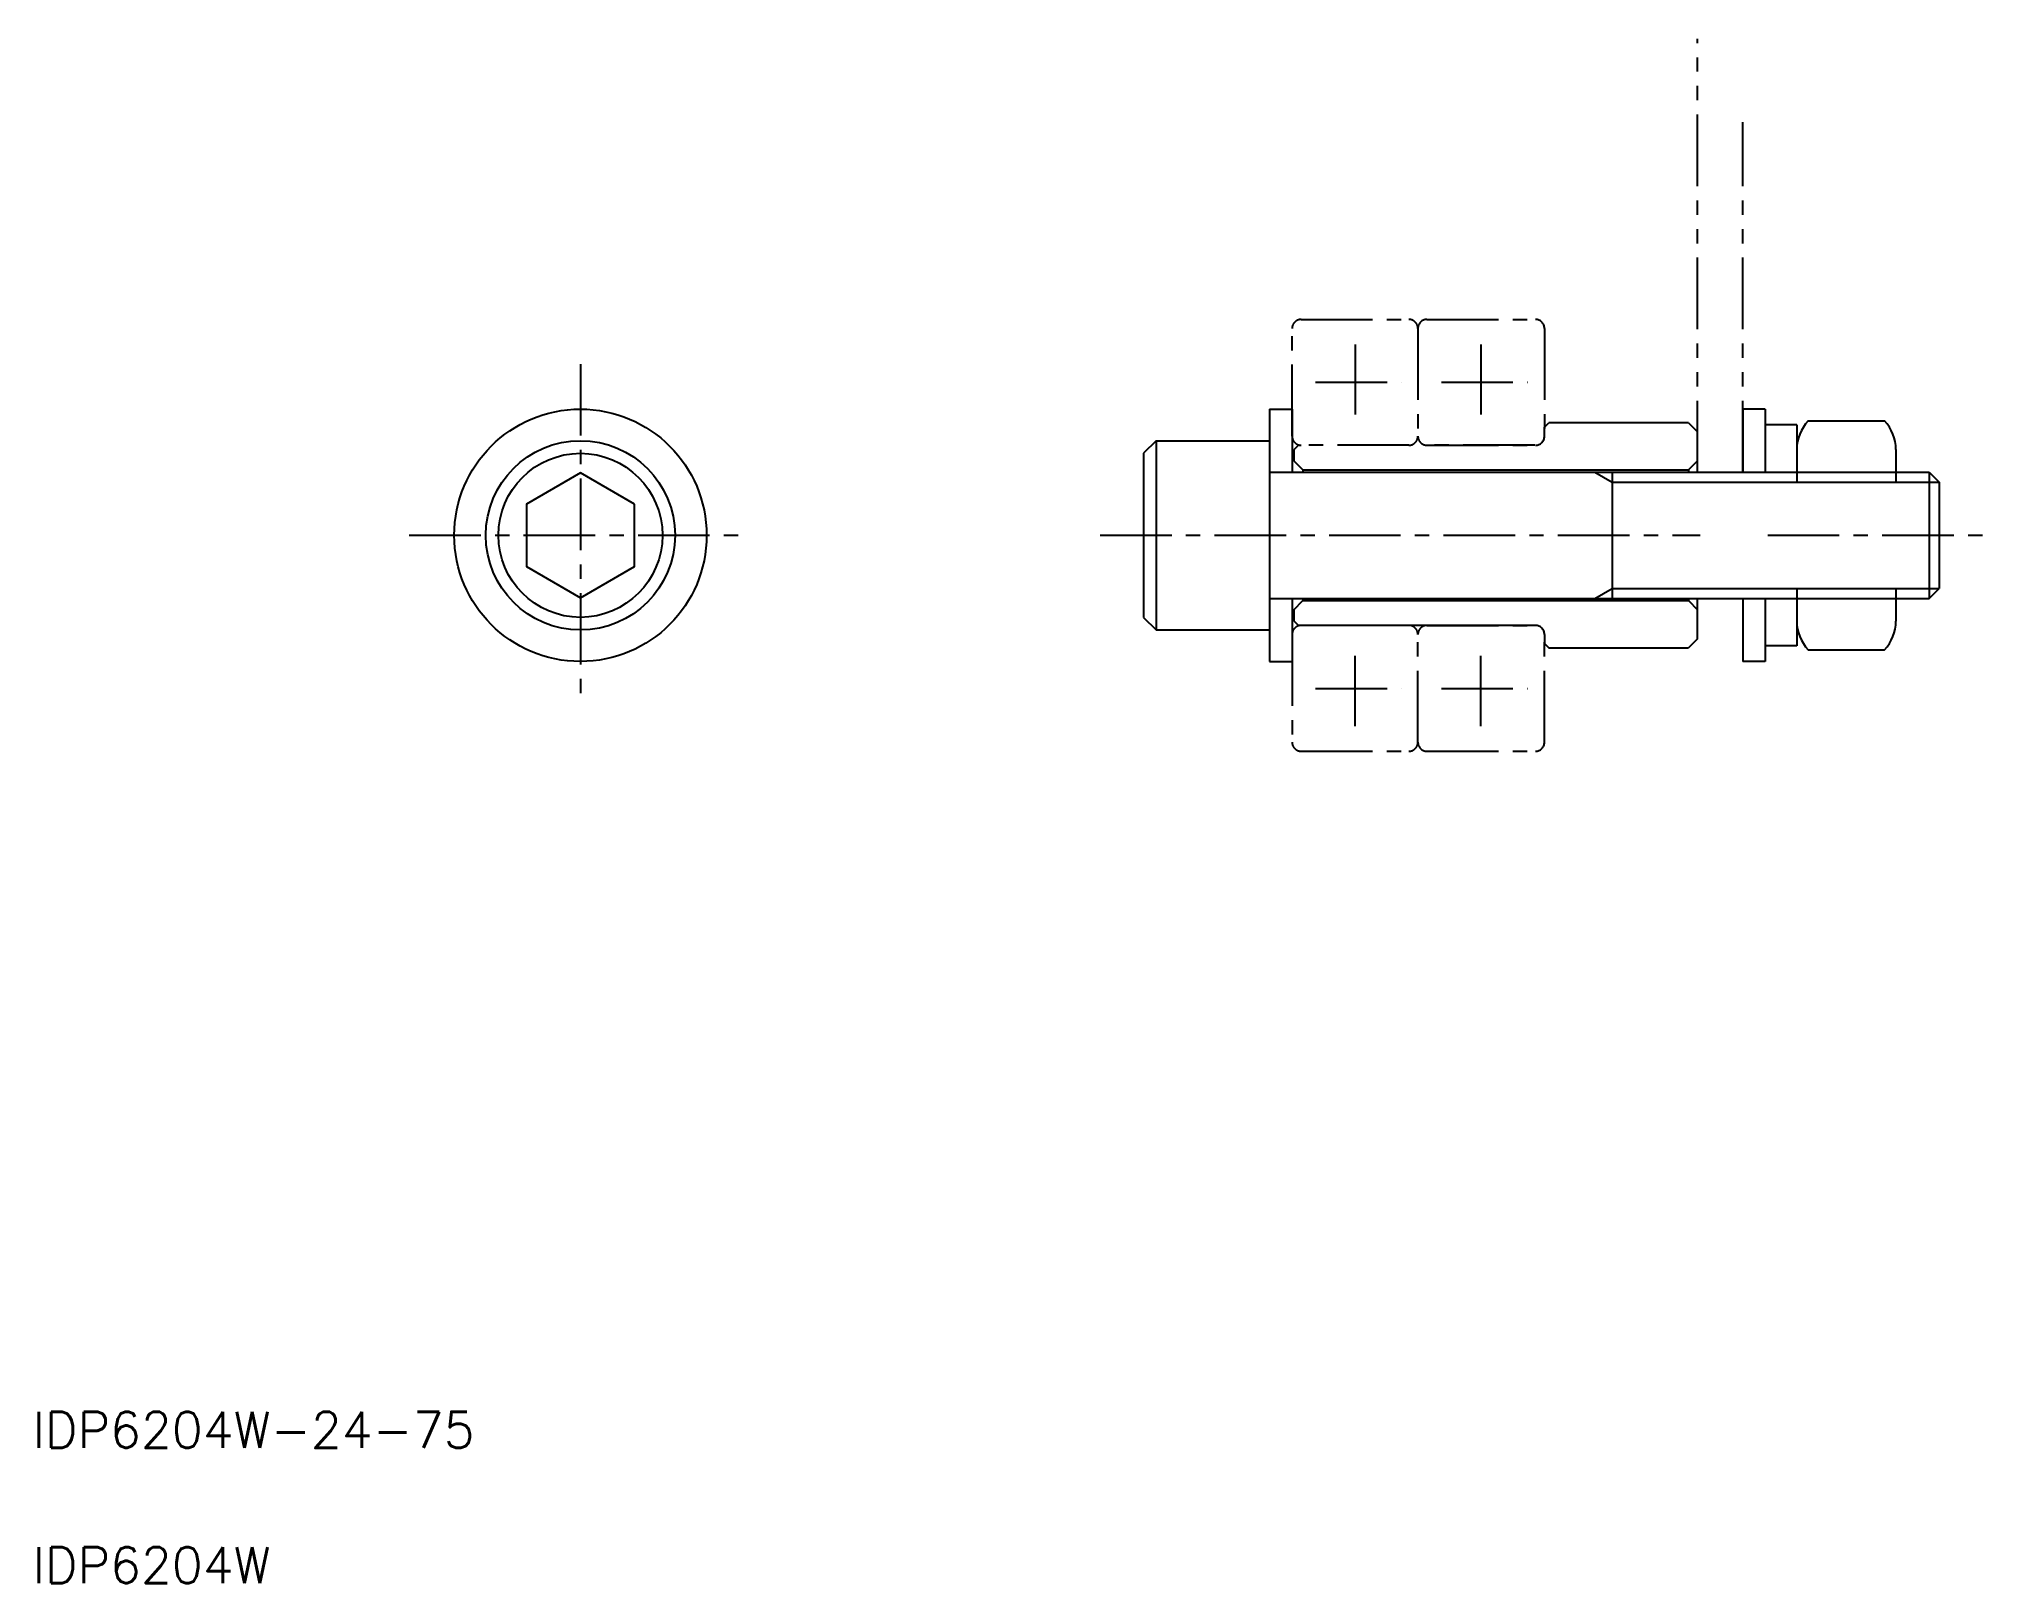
# Model space of a CAD drawing. Extents: x 11 to 227, y 10 to 181.
import ezdxf

# ---------------------------------------------------------------- set-up
doc = ezdxf.new("R2010")
doc.units = 0
doc.header["$LTSCALE"] = 0.25
doc.linetypes.add('CENTER', pattern=[50.8, 31.75, -6.35, 6.35, -6.35])
doc.linetypes.add('PHANTOM', pattern=[63.5, 31.75, -6.35, 6.35, -6.35, 6.35, -6.35])
doc.layers.get('0').update_dxf_attribs({"linetype": 'CONTINUOUS'})
doc.layers.add('CENTER', color=1, linetype='CENTER')
doc.styles.get("Standard").update_dxf_attribs({"font": 'txt', "bigfont": 'BIGFONT'})

msp = doc.modelspace()

# ---------------------------------------------------------------- linework, layer by layer
at = {"color": 3, "linetype": 'PHANTOM'}
for p, q in [((194.74, 133.26), (194.74, 181.34)), ((199.74, 133.26), (199.74, 172.09)), ((164.7, 150.22), (176.74, 150.22)), ((177.74, 149.22), (177.74, 137.26)), ((156.72, 147.42), (156.72, 139.65)), ((170.68, 147.42), (170.68, 139.65)), ((152.35, 143.24), (161.89, 143.24)), ((166.31, 143.24), (175.85, 143.24)), ((176.66, 136.26), (164.7, 136.26)), ((177.74, 103.3), (177.74, 115.26)), ((156.72, 105.1), (156.72, 112.87)), ((170.68, 105.1), (170.68, 112.87)), ((152.35, 109.28), (161.89, 109.28)), ((166.31, 109.28), (175.85, 109.28)), ((164.7, 102.3), (176.74, 102.3))]:
    msp.add_line(p, q, dxfattribs=at)
at = {"color": 7, "linetype": 'CONTINUOUS'}
for p, q in [((147.24, 140.26), (147.24, 112.26)), ((147.24, 140.26), (149.74, 140.26)), ((149.74, 140.26), (149.74, 133.26)), ((177.74, 138.26), (178.24, 138.76)), ((193.74, 138.76), (178.24, 138.76)), ((193.74, 138.76), (194.74, 137.76)), ((199.74, 140.26), (199.74, 133.26)), ((202.24, 140.26), (199.74, 140.26)), ((202.24, 140.26), (202.24, 133.26)), ((205.74, 138.51), (202.24, 138.51)), ((205.74, 138.51), (205.74, 132.16)), ((207.01, 138.96), (215.47, 138.96)), ((134.64, 136.76), (133.24, 135.36)), ((134.64, 136.76), (147.24, 136.76)), ((134.64, 136.76), (134.64, 115.76)), ((150.44, 136.26), (149.94, 135.76)), ((177.74, 137.26), (177.74, 138.26)), ((194.74, 133.26), (194.74, 137.76)), ((133.24, 135.36), (133.24, 117.16)), ((149.94, 135.76), (149.94, 134.51)), ((149.94, 134.51), (150.94, 133.51)), ((194.74, 134.51), (193.74, 133.51)), ((205.74, 135.79), (205.74, 133.26)), ((216.74, 135.79), (216.74, 132.16)), ((147.24, 133.26), (220.44, 133.26)), ((150.94, 133.51), (193.74, 133.51)), ((150.94, 133.51), (150.94, 133.26)), ((185.24, 133.26), (185.24, 119.26)), ((193.74, 133.51), (193.74, 133.26)), ((220.44, 133.26), (220.44, 119.26)), ((220.44, 133.26), (221.54, 132.16)), ((221.54, 132.16), (221.54, 120.36)), ((147.24, 119.26), (220.44, 119.26)), ((149.74, 119.26), (149.74, 112.26)), ((149.94, 118.01), (150.94, 119.01)), ((150.94, 119.26), (150.94, 119.01)), ((150.94, 119.01), (193.74, 119.01)), ((165.54, 119.26), (165.54, 119.26)), ((183.84, 119.26), (183.84, 119.26)), ((193.74, 119.26), (193.74, 119.01)), ((193.74, 119.01), (194.74, 118.01)), ((194.74, 114.76), (194.74, 119.26)), ((199.74, 119.26), (199.74, 112.26)), ((202.24, 119.26), (202.24, 112.26)), ((205.74, 120.36), (205.74, 116.73)), ((205.74, 119.26), (205.74, 114.01)), ((216.74, 120.36), (216.74, 116.73)), ((220.44, 119.26), (221.54, 120.36)), ((133.24, 117.16), (134.64, 115.76)), ((149.94, 118.01), (149.94, 116.76)), ((149.94, 116.76), (150.44, 116.26)), ((134.64, 115.76), (147.24, 115.76)), ((176.74, 116.26), (150.44, 116.26)), ((177.74, 115.26), (177.74, 114.26)), ((177.74, 115.26), (177.74, 114.26)), ((194.74, 114.76), (193.74, 113.76)), ((177.74, 114.26), (178.24, 113.76)), ((177.74, 114.26), (178.24, 113.76)), ((178.24, 113.76), (193.74, 113.76)), ((205.74, 114.01), (202.24, 114.01)), ((207.01, 113.56), (215.47, 113.56)), ((147.24, 112.26), (149.74, 112.26)), ((202.24, 112.26), (199.74, 112.26))]:
    msp.add_line(p, q, dxfattribs=at)
at = {"color": 3, "linetype": 'CONTINUOUS'}
for p, q in [((183.34, 133.26), (185.24, 132.16)), ((185.24, 132.16), (221.54, 132.16)), ((183.34, 119.26), (185.24, 120.36)), ((185.24, 120.36), (221.54, 120.36))]:
    msp.add_line(p, q, dxfattribs=at)
at = {"color": 3, "linetype": 'PHANTOM'}
for points in [[(163.7, 149.22), (163.7, 137.26, -0.414214), (162.7, 136.26), (150.74, 136.26, -0.414214), (149.74, 137.26), (149.74, 149.22, -0.414214), (150.74, 150.22), (162.7, 150.22, -0.414214), (163.7, 149.22), (163.7, 137.26, 0.414214), (164.7, 136.26), (176.74, 136.26)], [(163.7, 103.3), (163.7, 115.26, 0.414214), (162.7, 116.26), (150.74, 116.26, 0.414214), (149.74, 115.26), (149.74, 103.3, 0.414214), (150.74, 102.3), (162.7, 102.3, 0.414214), (163.7, 103.3), (163.7, 115.26, -0.414214), (164.7, 116.26), (176.74, 116.26)]]:
    msp.add_lwpolyline(points, format="xyb", dxfattribs=at)
at = {"color": 7, "linetype": 'CONTINUOUS'}
msp.add_lwpolyline([(76.77, 129.72), (70.77, 133.19), (64.77, 129.72), (64.77, 122.8), (70.77, 119.33), (76.77, 122.8)], close=True, dxfattribs=at)
for radius in [14, 10.5, 9.1]:
    msp.add_circle((70.77, 126.26), radius, dxfattribs=at)
at = {"color": 3, "linetype": 'PHANTOM'}
for centre, start, end in [((164.7, 149.22), 90, 180), ((176.74, 149.22), 0, 90), ((176.74, 137.26), 270, 0), ((176.74, 115.26), 0, 90), ((164.7, 103.3), 180, 270), ((176.74, 103.3), 270, 0)]:
    msp.add_arc(centre, 1, start, end, dxfattribs=at)
at = {"color": 7, "linetype": 'CONTINUOUS'}
for centre, radius, start, end in [((210.34, 135.79), 4.6, 136.3898, 180.0021), ((212.14, 135.79), 4.6, 359.9979, 43.6102), ((176.74, 137.26), 1, 270, 0), ((210.34, 116.73), 4.6, 179.9979, 223.6102), ((212.14, 116.73), 4.6, 316.3898, 0.0021), ((176.74, 115.26), 1, 0, 90), ((176.74, 115.26), 1, 0, 90)]:
    msp.add_arc(centre, radius, start, end, dxfattribs=at)
at = {"layer": 'CENTER', "color": 1, "linetype": 'CENTER'}
for p, q in [((70.77, 145.26), (70.77, 107.26)), ((51.77, 126.26), (89.77, 126.26)), ((128.44, 126.26), (195.01, 126.26)), ((202.52, 126.26), (226.74, 126.26))]:
    msp.add_line(p, q, dxfattribs=at)

# ---------------------------------------------------------------- texts
at = {"color": 7, "linetype": 'CONTINUOUS'}
for s, p in [('IDP6204W-24-75', (10, 25)), ('IDP6204W', (10, 10))]:
    msp.add_text(s, height=4, dxfattribs=at).set_placement(p)

doc.saveas('drawing.dxf')
